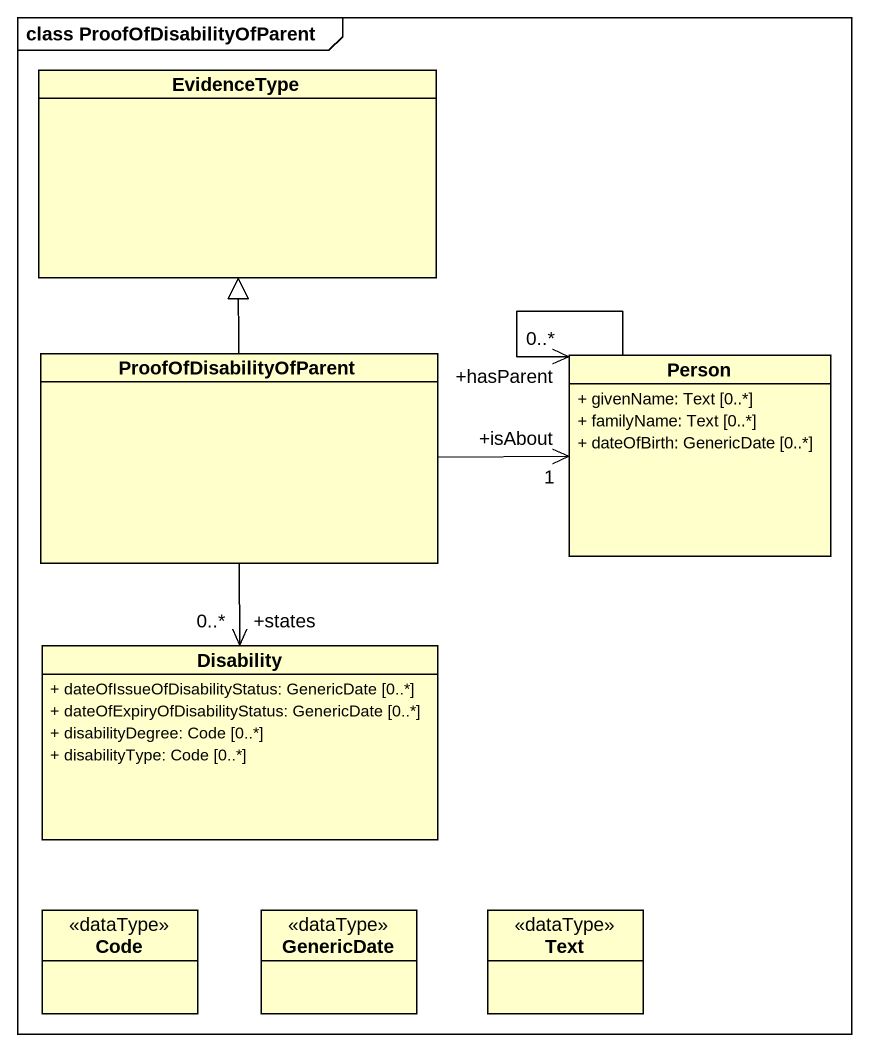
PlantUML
@startuml
mainframe class ProofOfDisabilityOfParent
hide circle
hide empty members
skinparam classAttributeIconSize 0
class EvidenceType
class ProofOfDisabilityOfParent
class "Person" as Person_ {
  + givenName: Text [0..*]
  + familyName: Text [0..*]
  + dateOfBirth: GenericDate [0..*]
}
class Disability {
  + dateOfIssueOfDisabilityStatus: GenericDate [0..*]
  + dateOfExpiryOfDisabilityStatus: GenericDate [0..*]
  + disabilityDegree: Code [0..*]
  + disabilityType: Code [0..*]
}
class Code <<dataType>>
class GenericDate <<dataType>>
class Text <<dataType>>
ProofOfDisabilityOfParent -up-|> EvidenceType
ProofOfDisabilityOfParent -right-> "+isAbout\n1" Person_
ProofOfDisabilityOfParent --> "+states\n0..*" Disability
Person_ --> "+hasParent\n0..*" Person_
@enduml
